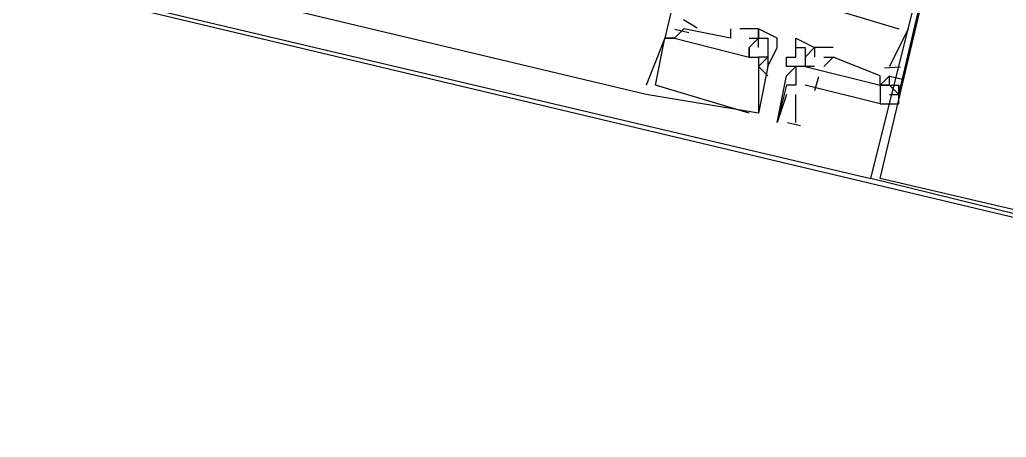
# Model space of a CAD drawing. Header units: feet. Extents: x -84 to 198, y -22 to 181.
# Drawn here: x 85.133 to 86.54, y 14.343 to 14.938 of the extents above; entities that cross this region are included whole.
import ezdxf

# ---------------------------------------------------------------- set-up
doc = ezdxf.new("R2010")
doc.units = ezdxf.units.FT
doc.layers.add('A-LINEA', color=7, linetype='CONTINUOUS')

msp = doc.modelspace()

# ---------------------------------------------------------------- linework, layer by layer
at = {"layer": 'A-LINEA'}
for p, q in [((72.7333, 17.9244), (86.3467, 14.7111)), ((86.0267, 14.8311), (77.4533, 16.8711)), ((86.0991, 14.9256), (86.0796, 14.9372)), ((86.0991, 14.9256), (86.0796, 14.9372)), ((86.0991, 14.9256), (86.0796, 14.9372)), ((86.0533, 14.9244), (86.0533, 14.9244)), ((86.0533, 14.9244), (86.0533, 14.9244)), ((86.0533, 14.9244), (86.0533, 14.9244)), ((86.0533, 14.9244), (86.0533, 14.9244)), ((86.0533, 14.9244), (86.0533, 14.9244)), ((86.0533, 14.9244), (86.0533, 14.9244)), ((86.0667, 14.9244), (86.0667, 14.9244)), ((86.0667, 14.9244), (86.0667, 14.9244)), ((86.0667, 14.9244), (86.0667, 14.9244)), ((86.0667, 14.9244), (86.0667, 14.9244)), ((86.0667, 14.9244), (86.0667, 14.9244)), ((86.0667, 14.9244), (86.0667, 14.9244)), ((86.0873, 14.9188), (86.0673, 14.9235)), ((86.0873, 14.9188), (86.0673, 14.9235)), ((86.0873, 14.9188), (86.0673, 14.9235)), ((86.08, 14.9244), (86.08, 14.9244)), ((86.08, 14.9244), (86.08, 14.9244)), ((86.08, 14.9244), (86.08, 14.9244)), ((86.08, 14.9244), (86.08, 14.9244)), ((86.08, 14.9244), (86.08, 14.9244)), ((86.08, 14.9244), (86.08, 14.9244)), ((86.1467, 14.9244), (86.1467, 14.9244)), ((86.1467, 14.9244), (86.1467, 14.9244)), ((86.1467, 14.9244), (86.1467, 14.9244)), ((86.16, 14.9244), (86.16, 14.9244)), ((86.16, 14.9244), (86.16, 14.9244)), ((86.16, 14.9244), (86.16, 14.9244)), ((86.1867, 14.9244), (86.1867, 14.9244)), ((86.1867, 14.9244), (86.1867, 14.9244)), ((86.1867, 14.9244), (86.1867, 14.9244)), ((86.1867, 14.9244), (86.1867, 14.9244)), ((86.1867, 14.9244), (86.1867, 14.9244)), ((86.1867, 14.9244), (86.1867, 14.9244)), ((86.4, 14.9244), (86.3733, 14.8711)), ((86.4, 14.9244), (86.3733, 14.8711)), ((86.4, 14.9244), (86.3733, 14.8711)), ((86.3867, 14.9244), (86.3867, 14.9244)), ((86.3867, 14.9244), (86.3867, 14.9244)), ((86.3867, 14.9244), (86.3867, 14.9244)), ((86.4, 14.9244), (86.4, 14.9244)), ((86.4, 14.9244), (86.4, 14.9244)), ((86.4, 14.9244), (86.4, 14.9244)), ((86.0533, 14.9111), (86.0533, 14.9111)), ((86.0533, 14.9111), (86.0533, 14.9111)), ((86.0533, 14.9111), (86.0533, 14.9111)), ((86.0533, 14.9111), (86.0533, 14.9111)), ((86.0533, 14.9111), (86.0533, 14.9111)), ((86.0533, 14.9111), (86.0533, 14.9111)), ((86.0533, 14.9111), (86.0533, 14.9111)), ((86.0533, 14.9111), (86.0533, 14.9111)), ((86.0533, 14.9111), (86.0533, 14.9111)), ((86.0667, 14.9111), (86.0667, 14.9111)), ((86.0667, 14.9111), (86.0667, 14.9111)), ((86.0667, 14.9111), (86.0667, 14.9111)), ((86.0667, 14.9111), (86.0667, 14.9111)), ((86.0667, 14.9111), (86.0667, 14.9111)), ((86.0667, 14.9111), (86.0667, 14.9111)), ((86.1467, 14.9111), (86.1467, 14.9111)), ((86.1467, 14.9111), (86.1467, 14.9111)), ((86.1467, 14.9111), (86.1467, 14.9111)), ((86.16, 14.9111), (86.16, 14.9111)), ((86.16, 14.9111), (86.16, 14.9111)), ((86.16, 14.9111), (86.16, 14.9111)), ((86.16, 14.9111), (86.16, 14.9111)), ((86.16, 14.9111), (86.16, 14.9111)), ((86.16, 14.9111), (86.16, 14.9111)), ((86.1733, 14.9111), (86.1733, 14.9111)), ((86.1733, 14.9111), (86.1733, 14.9111)), ((86.1733, 14.9111), (86.1733, 14.9111)), ((86.1867, 14.9111), (86.1867, 14.9111)), ((86.1867, 14.9111), (86.1867, 14.9111)), ((86.1867, 14.9111), (86.1867, 14.9111)), ((86.1867, 14.9111), (86.1867, 14.9111)), ((86.1867, 14.9111), (86.1867, 14.9111)), ((86.1867, 14.9111), (86.1867, 14.9111)), ((86.1867, 14.9111), (86.1867, 14.9111)), ((86.1867, 14.9111), (86.1867, 14.9111)), ((86.1867, 14.9111), (86.1867, 14.9111)), ((86.2, 14.9111), (86.2, 14.9111)), ((86.2, 14.9111), (86.2, 14.9111)), ((86.2, 14.9111), (86.2, 14.9111)), ((86.2133, 14.9111), (86.2133, 14.9111)), ((86.2133, 14.9111), (86.2133, 14.9111)), ((86.2133, 14.9111), (86.2133, 14.9111)), ((86.24, 14.9111), (86.24, 14.9111)), ((86.16, 14.8978), (86.16, 14.8978)), ((86.16, 14.8978), (86.16, 14.8978)), ((86.16, 14.8978), (86.16, 14.8978)), ((86.16, 14.8978), (86.16, 14.8978)), ((86.16, 14.8978), (86.16, 14.8978)), ((86.16, 14.8978), (86.16, 14.8978)), ((86.1733, 14.8978), (86.1733, 14.8978)), ((86.1733, 14.8978), (86.1733, 14.8978)), ((86.1733, 14.8978), (86.1733, 14.8978)), ((86.1733, 14.8978), (86.1733, 14.8978)), ((86.1733, 14.8978), (86.1733, 14.8978)), ((86.1733, 14.8978), (86.1733, 14.8978)), ((86.1867, 14.8978), (86.1867, 14.8978)), ((86.1867, 14.8978), (86.1867, 14.8978)), ((86.1867, 14.8978), (86.1867, 14.8978)), ((86.2133, 14.8978), (86.2133, 14.8978)), ((86.2133, 14.8978), (86.2133, 14.8978)), ((86.2133, 14.8978), (86.2133, 14.8978)), ((86.24, 14.8978), (86.24, 14.8978)), ((86.24, 14.8978), (86.24, 14.8978)), ((86.2667, 14.8978), (86.2533, 14.8844)), ((86.2533, 14.8978), (86.2533, 14.8978)), ((86.2533, 14.8978), (86.2533, 14.8978)), ((86.2667, 14.8978), (86.2667, 14.8978)), ((86.2667, 14.8978), (86.2667, 14.8978)), ((86.2667, 14.8978), (86.2667, 14.8978)), ((86.2667, 14.8978), (86.2667, 14.8978)), ((86.2933, 14.8978), (86.2933, 14.8978)), ((86.2933, 14.8978), (86.2933, 14.8978)), ((86.2933, 14.8978), (86.2933, 14.8978)), ((86.1733, 14.8844), (86.1733, 14.8844)), ((86.1733, 14.8844), (86.1733, 14.8844)), ((86.1733, 14.8844), (86.1733, 14.8844)), ((86.1733, 14.8844), (86.1733, 14.8844)), ((86.1733, 14.8844), (86.1733, 14.8844)), ((86.1733, 14.8844), (86.1733, 14.8844)), ((86.1867, 14.8844), (86.1867, 14.8844)), ((86.1867, 14.8844), (86.1867, 14.8844)), ((86.1867, 14.8844), (86.1867, 14.8844)), ((86.1867, 14.8711), (86.1867, 14.8711)), ((86.1867, 14.8711), (86.1867, 14.8711)), ((86.1867, 14.8711), (86.1867, 14.8711)), ((86.2, 14.8844), (86.2, 14.8844)), ((86.2, 14.8844), (86.2, 14.8844)), ((86.2, 14.8844), (86.2, 14.8844)), ((86.2, 14.8844), (86.2, 14.8844)), ((86.2, 14.8844), (86.2, 14.8844)), ((86.2, 14.8844), (86.2, 14.8844)), ((86.2, 14.8711), (86.2, 14.8711)), ((86.2, 14.8711), (86.2, 14.8711)), ((86.2, 14.8711), (86.2, 14.8711)), ((86.2, 14.8711), (86.2, 14.8711)), ((86.2, 14.8711), (86.2, 14.8711)), ((86.2, 14.8711), (86.2, 14.8711)), ((86.2267, 14.8844), (86.2267, 14.8844)), ((86.2267, 14.8711), (86.2267, 14.8711)), ((86.24, 14.8844), (86.24, 14.8844)), ((86.24, 14.8844), (86.24, 14.8844)), ((86.24, 14.8711), (86.24, 14.8711)), ((86.24, 14.8711), (86.24, 14.8711)), ((86.24, 14.8711), (86.24, 14.8711)), ((86.2533, 14.8844), (86.2533, 14.8844)), ((86.2533, 14.8711), (86.2533, 14.8711)), ((86.2533, 14.8711), (86.2533, 14.8711)), ((86.2533, 14.8711), (86.2533, 14.8711)), ((86.2533, 14.8711), (86.2533, 14.8711)), ((86.2533, 14.8711), (86.2533, 14.8711)), ((86.2667, 14.8844), (86.2667, 14.8844)), ((86.2667, 14.8844), (86.2667, 14.8844)), ((86.2667, 14.8844), (86.2667, 14.8844)), ((86.2667, 14.8844), (86.2667, 14.8844)), ((86.2667, 14.8844), (86.2667, 14.8844)), ((86.2667, 14.8711), (86.2667, 14.8711)), ((86.2667, 14.8711), (86.2667, 14.8711)), ((86.2667, 14.8711), (86.2667, 14.8711)), ((86.2667, 14.8711), (86.2667, 14.8711)), ((86.28, 14.8844), (86.28, 14.8844)), ((86.28, 14.8844), (86.28, 14.8844)), ((86.28, 14.8844), (86.28, 14.8844)), ((86.28, 14.8711), (86.28, 14.8711)), ((86.28, 14.8711), (86.28, 14.8711)), ((86.28, 14.8711), (86.28, 14.8711)), ((86.2933, 14.8844), (86.2933, 14.8844)), ((86.36, 14.8578), (86.2933, 14.8844)), ((86.2933, 14.8844), (86.2933, 14.8844)), ((86.2933, 14.8844), (86.2933, 14.8844)), ((86.2933, 14.8844), (86.2933, 14.8844)), ((86.36, 14.8578), (86.2933, 14.8844)), ((86.2933, 14.8844), (86.2933, 14.8844)), ((86.2933, 14.8844), (86.2933, 14.8844)), ((86.2933, 14.8844), (86.2933, 14.8844)), ((86.36, 14.8578), (86.2933, 14.8844)), ((86.2933, 14.8844), (86.2933, 14.8844)), ((86.2933, 14.8844), (86.2933, 14.8844)), ((86.36, 14.8711), (86.36, 14.8711)), ((86.36, 14.8711), (86.36, 14.8711)), ((86.36, 14.8711), (86.36, 14.8711)), ((86.3733, 14.8711), (86.3733, 14.8711)), ((86.3733, 14.8711), (86.3733, 14.8711)), ((86.3733, 14.8711), (86.3733, 14.8711)), ((86.1867, 14.8578), (86.1867, 14.8578)), ((86.1867, 14.8578), (86.1867, 14.8578)), ((86.1867, 14.8578), (86.1867, 14.8578)), ((86.2, 14.8578), (86.2, 14.8578)), ((86.2, 14.8578), (86.2, 14.8578)), ((86.2, 14.8578), (86.2, 14.8578)), ((86.2267, 14.8578), (86.2267, 14.8578)), ((86.36, 14.8578), (86.36, 14.8578)), ((86.36, 14.8578), (86.36, 14.8578)), ((86.36, 14.8578), (86.36, 14.8578)), ((86.36, 14.8578), (86.36, 14.8578)), ((86.36, 14.8578), (86.36, 14.8578)), ((86.36, 14.8578), (86.36, 14.8578)), ((86.3891, 14.8698), (86.3665, 14.8683)), ((86.3891, 14.8698), (86.3665, 14.8683)), ((86.3891, 14.8698), (86.3665, 14.8683)), ((86.394, 14.8521), (86.374, 14.8568)), ((86.394, 14.8521), (86.374, 14.8568)), ((86.394, 14.8521), (86.374, 14.8568)), ((86.0267, 14.8444), (86.0267, 14.8444)), ((86.0267, 14.8444), (86.0267, 14.8444)), ((86.0267, 14.8444), (86.0267, 14.8444)), ((86.04, 14.8444), (86.04, 14.8444)), ((86.04, 14.8444), (86.04, 14.8444)), ((86.04, 14.8444), (86.04, 14.8444)), ((86.2267, 14.8444), (86.2267, 14.8444)), ((86.24, 14.8444), (86.24, 14.8444)), ((86.24, 14.8444), (86.24, 14.8444)), ((86.2723, 14.8563), (86.2667, 14.8364)), ((86.2723, 14.8563), (86.2667, 14.8364)), ((86.2723, 14.8563), (86.2667, 14.8364)), ((86.36, 14.8444), (86.36, 14.8444)), ((86.36, 14.8444), (86.36, 14.8444)), ((86.36, 14.8444), (86.36, 14.8444)), ((86.3733, 14.8444), (86.3733, 14.8444)), ((86.3733, 14.8444), (86.3733, 14.8444)), ((86.3733, 14.8444), (86.3733, 14.8444)), ((86.3733, 14.8444), (86.3733, 14.8444)), ((86.3733, 14.8444), (86.3733, 14.8444)), ((86.3733, 14.8444), (86.3733, 14.8444)), ((86.3733, 14.8444), (86.3733, 14.8444)), ((86.3733, 14.8444), (86.3733, 14.8444)), ((86.3867, 14.8444), (86.3867, 14.8444)), ((86.3867, 14.8444), (86.3867, 14.8444)), ((86.3867, 14.8444), (86.3867, 14.8444)), ((86.0267, 14.8311), (86.0267, 14.8311)), ((86.0267, 14.8311), (86.0267, 14.8311)), ((86.0267, 14.8311), (86.0267, 14.8311)), ((86.2267, 14.8311), (86.2133, 14.7911)), ((86.24, 14.8311), (86.24, 14.8311)), ((86.24, 14.7911), (86.24, 14.8311)), ((86.3733, 14.8311), (86.3733, 14.8311)), ((86.3733, 14.8311), (86.3733, 14.8311)), ((86.3733, 14.8311), (86.3733, 14.8311)), ((86.3867, 14.8311), (86.3867, 14.8311)), ((86.3867, 14.8311), (86.3867, 14.8311)), ((86.3867, 14.8311), (86.3867, 14.8311)), ((86.1733, 14.8044), (86.1733, 14.8044)), ((86.1733, 14.8044), (86.1733, 14.8044)), ((86.1733, 14.8044), (86.1733, 14.8044)), ((86.1867, 14.8044), (86.1867, 14.8044)), ((86.1867, 14.8044), (86.1867, 14.8044)), ((86.1867, 14.8044), (86.1867, 14.8044)), ((86.1867, 14.8044), (86.1867, 14.8044)), ((86.1867, 14.8044), (86.1867, 14.8044)), ((86.1867, 14.8044), (86.1867, 14.8044)), ((86.2133, 14.7911), (86.2133, 14.7911)), ((86.2466, 14.7861), (86.2282, 14.7905))]:
    msp.add_line(p, q, dxfattribs=at)
for points in [[(67.2267, 7.6444), (67.2667, 7.8178), (67.76, 9.9244), (68.1067, 9.9378), (69.9867, 17.8978), (72.5733, 17.2844), (72.7333, 17.9244), (80.72, 16.0444), (83.12, 15.4711), (87.16, 14.5111), (90.12, 27.0044), (94.6533, 25.9244), (94.8133, 26.5778), (97.52, 25.9378), (103.5333, 24.5111), (107.3733, 40.7511), (107.64, 40.6978), (108.9733, 40.3778), (112.68, 39.4978), (119.16, 37.9644), (119.2267, 38.2978), (125.3067, 36.8578)], [(86.36, 15.5644), (86.2133, 15.5911), (86.0533, 14.9111)], [(86.36, 15.5644), (86.2133, 15.5911), (86.0533, 14.9111)], [(86.36, 15.5644), (86.2133, 15.5911), (86.0533, 14.9111)], [(86.3733, 14.8311), (86.3867, 14.8311), (86.5467, 15.5111), (86.3867, 15.5511), (86.3867, 15.5244), (86.3067, 15.5511), (86.3067, 15.5244), (86.3067, 15.5378)], [(86.3733, 14.8311), (86.3867, 14.8311), (86.5467, 15.5111), (86.3867, 15.5511), (86.3867, 15.5244), (86.3067, 15.5511), (86.3067, 15.5244), (86.3067, 15.5378)], [(86.3733, 14.8311), (86.3867, 14.8311), (86.5467, 15.5111), (86.3867, 15.5511), (86.3867, 15.5244), (86.3067, 15.5511), (86.3067, 15.5244), (86.3067, 15.5378)], [(86.5467, 15.5111), (87.36, 15.3244), (87.16, 14.5111), (86.3467, 14.7111), (86.5467, 15.5111)], [(86.5467, 15.4978), (87.3467, 15.3111), (87.16, 14.5244), (86.36, 14.7111), (86.5467, 15.4978)], [(86.2667, 14.9778), (86.2533, 14.9644), (86.3867, 14.9244)], [(86.2667, 14.9778), (86.2533, 14.9644), (86.3867, 14.9244)], [(86.2667, 14.9778), (86.2533, 14.9644), (86.3867, 14.9244)], [(86.08, 14.9244), (86.0667, 14.9111), (86.1733, 14.8844), (86.1733, 14.8978)], [(86.08, 14.9244), (86.0667, 14.9111), (86.1733, 14.8844), (86.1733, 14.8978)], [(86.08, 14.9244), (86.0667, 14.9111), (86.1733, 14.8844), (86.1733, 14.8978)], [(86.1467, 14.9244), (86.1467, 14.9111), (86.08, 14.9244)], [(86.1467, 14.9244), (86.1467, 14.9111), (86.08, 14.9244)], [(86.1467, 14.9244), (86.1467, 14.9111), (86.08, 14.9244)], [(86.1733, 14.9111), (86.1867, 14.9111), (86.1867, 14.9244), (86.16, 14.9244)], [(86.1733, 14.9111), (86.1867, 14.9111), (86.1867, 14.9244), (86.16, 14.9244)], [(86.1733, 14.9111), (86.1867, 14.9111), (86.1867, 14.9244), (86.16, 14.9244)], [(86.2, 14.8578), (86.1867, 14.8711), (86.2, 14.8844), (86.2, 14.8711), (86.2133, 14.8978), (86.2133, 14.9111), (86.1867, 14.9244), (86.1867, 14.9111), (86.1867, 14.9111), (86.1867, 14.9111), (86.1867, 14.9111), (86.1733, 14.8978), (86.1733, 14.8978), (86.1733, 14.8844), (86.1867, 14.8844)], [(86.2, 14.8578), (86.1867, 14.8711), (86.2, 14.8844), (86.2, 14.8711), (86.2133, 14.8978), (86.2133, 14.9111), (86.1867, 14.9244), (86.1867, 14.9111), (86.1867, 14.9111), (86.1867, 14.9111), (86.1867, 14.9111), (86.1733, 14.8978), (86.1733, 14.8978), (86.1733, 14.8844), (86.1867, 14.8844)], [(86.2, 14.8578), (86.1867, 14.8711), (86.2, 14.8844), (86.2, 14.8711), (86.2133, 14.8978), (86.2133, 14.9111), (86.1867, 14.9244), (86.1867, 14.9111), (86.1867, 14.9111), (86.1867, 14.9111), (86.1867, 14.9111), (86.1733, 14.8978), (86.1733, 14.8978), (86.1733, 14.8844), (86.1867, 14.8844)], [(86.1733, 14.8044), (86.1733, 14.8044), (86.04, 14.8444), (86.04, 14.8444), (86.0533, 14.9111), (86.0667, 14.9111), (86.0533, 14.9111), (86.0267, 14.8444)], [(86.1733, 14.8044), (86.1733, 14.8044), (86.04, 14.8444), (86.04, 14.8444), (86.0533, 14.9111), (86.0667, 14.9111), (86.0533, 14.9111), (86.0267, 14.8444)], [(86.1733, 14.8044), (86.1733, 14.8044), (86.04, 14.8444), (86.04, 14.8444), (86.0533, 14.9111), (86.0667, 14.9111), (86.0533, 14.9111), (86.0267, 14.8444)], [(86.1867, 14.8978), (86.1867, 14.9111), (86.2, 14.9111), (86.2, 14.8844), (86.1867, 14.8844), (86.1867, 14.8844), (86.1867, 14.8578), (86.1867, 14.8578), (86.1867, 14.8578), (86.1867, 14.8578), (86.1867, 14.8044)], [(86.1867, 14.8978), (86.1867, 14.9111), (86.2, 14.9111), (86.2, 14.8844), (86.1867, 14.8844), (86.1867, 14.8844), (86.1867, 14.8578), (86.1867, 14.8578), (86.1867, 14.8578), (86.1867, 14.8578), (86.1867, 14.8044)], [(86.1867, 14.8978), (86.1867, 14.9111), (86.2, 14.9111), (86.2, 14.8844), (86.1867, 14.8844), (86.1867, 14.8844), (86.1867, 14.8578), (86.1867, 14.8578), (86.1867, 14.8578), (86.1867, 14.8578), (86.1867, 14.8044)], [(86.24, 14.8978), (86.24, 14.9111), (86.2667, 14.8978), (86.2667, 14.8978), (86.2667, 14.8978), (86.2667, 14.8978), (86.2667, 14.8978)], [(86.24, 14.8844), (86.24, 14.8978), (86.2533, 14.8978), (86.2533, 14.8711), (86.24, 14.8711), (86.24, 14.8444)], [(86.2933, 14.8978), (86.2667, 14.8978), (86.2667, 14.8844)], [(86.2933, 14.8978), (86.2667, 14.8978), (86.2667, 14.8844)], [(86.2933, 14.8978), (86.2667, 14.8978), (86.2667, 14.8844)], [(86.2, 14.8711), (86.1867, 14.8044), (86.0267, 14.8311), (86.0267, 14.8311)], [(86.2, 14.8711), (86.1867, 14.8044), (86.0267, 14.8311), (86.0267, 14.8311)], [(86.2, 14.8711), (86.1867, 14.8044), (86.0267, 14.8311), (86.0267, 14.8311)], [(86.24, 14.8444), (86.24, 14.8444), (86.2267, 14.8444), (86.2267, 14.8444), (86.2133, 14.7911), (86.2133, 14.7911), (86.2267, 14.8578), (86.24, 14.8711), (86.2267, 14.8711), (86.2267, 14.8844), (86.24, 14.8844)], [(86.2667, 14.8711), (86.2667, 14.8711), (86.2667, 14.8711), (86.2533, 14.8711), (86.24, 14.8711), (86.24, 14.8711)], [(86.2533, 14.8711), (86.36, 14.8444), (86.36, 14.8178), (86.2533, 14.8444)], [(86.2667, 14.8711), (86.2533, 14.8711), (86.36, 14.8444), (86.36, 14.8578)], [(86.2533, 14.8711), (86.36, 14.8444), (86.36, 14.8178), (86.2533, 14.8444)], [(86.2667, 14.8711), (86.2533, 14.8711), (86.36, 14.8444), (86.36, 14.8578)], [(86.2533, 14.8711), (86.36, 14.8444), (86.36, 14.8178), (86.2533, 14.8444)], [(86.2667, 14.8711), (86.2533, 14.8711), (86.36, 14.8444), (86.36, 14.8578)], [(86.28, 14.8844), (86.2933, 14.8844), (86.28, 14.8711)], [(86.28, 14.8844), (86.2933, 14.8844), (86.28, 14.8711)], [(86.28, 14.8844), (86.2933, 14.8844), (86.28, 14.8711)], [(86.3733, 14.8578), (86.36, 14.8444), (86.3733, 14.8444), (86.36, 14.8444)], [(86.3867, 14.8311), (86.3733, 14.8444), (86.3733, 14.8578)], [(86.36, 14.8444), (86.36, 14.8178), (86.3867, 14.8178), (86.3867, 14.8444), (86.3867, 14.8311)], [(86.3733, 14.8444), (86.3733, 14.8444), (86.3867, 14.8444)], [(86.3733, 14.8444), (86.3733, 14.8444), (86.3867, 14.8444)], [(86.3733, 14.8444), (86.3733, 14.8444), (86.3867, 14.8444)]]:
    msp.add_lwpolyline(points, dxfattribs=at)

doc.saveas('drawing.dxf')
